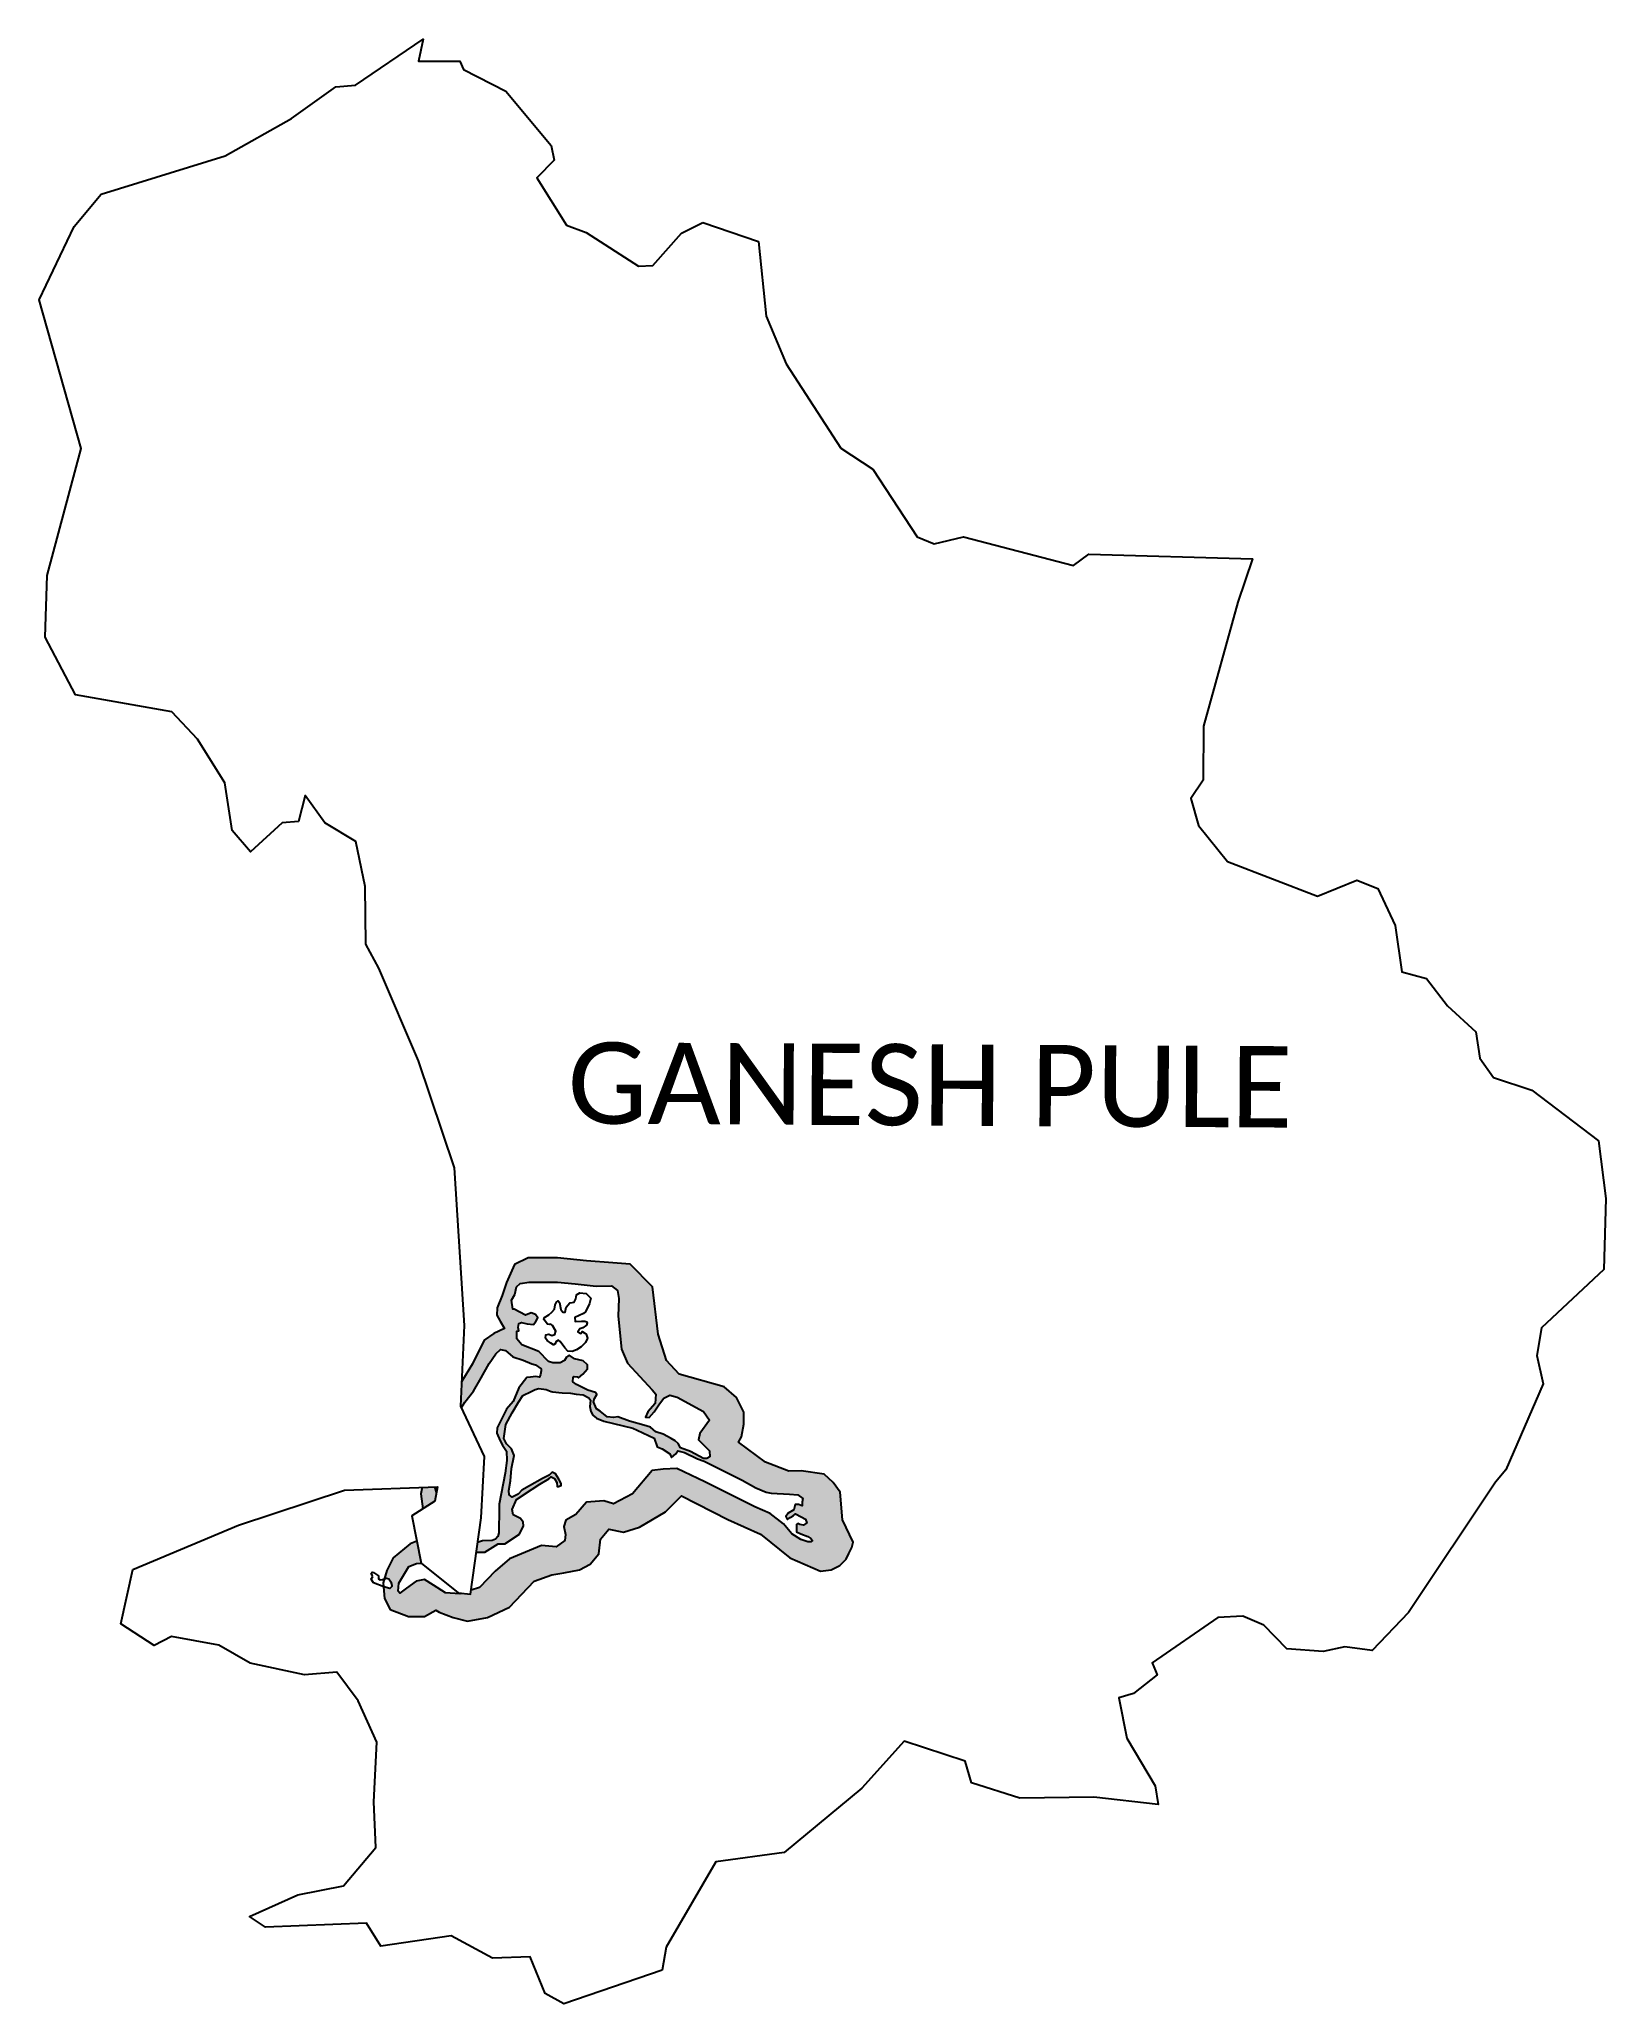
# Model space of a CAD drawing. Header units: metres. Extents: x 317582 to 320664, y 1863782 to 1867647.
import ezdxf

# ---------------------------------------------------------------- set-up
doc = ezdxf.new("R2010")
doc.units = ezdxf.units.M
for name, color, linetype in [('MANGROOVE BUFFER ZONE', 120, 'Continuous'), ('village', 3, 'Continuous'), ('VILLAGE NAME', 250, 'Continuous')]:
    doc.layers.add(name, color=color, linetype=linetype)
doc.styles.get("Standard").update_dxf_attribs({"font": 'simplex.shx'})

msp = doc.modelspace()

# ---------------------------------------------------------------- hatches: boundary and pattern name
at = {"layer": 'MANGROOVE BUFFER ZONE'}
h = msp.add_hatch(dxfattribs=at)
h.set_pattern_fill('GRASS', color=256, scale=18)
h.set_pattern_definition([(90, (0, 0), (-12.72792206, 12.72792206), [3.375, -22.08084413]), (45, (0, 0), (-12.72792206, 12.72792206), [3.375, -14.625]), (135, (0, 0), (-12.72792206, -12.72792206), [3.375, -14.625])])
h.paths.add_polyline_path([(318531.3, 1865078.7), (318521.7, 1865090), (318521.4, 1865105.5), (318525.8, 1865106.2), (318524.5, 1865112.4), (318525.5, 1865120.3), (318530.7, 1865122.4), (318542, 1865119.6), (318554.4, 1865118.6), (318558.9, 1865124.5), (318562.7, 1865131.7), (318558.2, 1865137.9), (318549.6, 1865141.3), (318538.9, 1865136.8), (318516.2, 1865148.5), (318513.7, 1865149), (318511.4, 1865166.2), (318517.7, 1865177.7), (318521.1, 1865192.5), (318528.5, 1865198.9), (318545.9, 1865201.6), (318601.7, 1865201.8), (318636.1, 1865198.2), (318677.9, 1865193.8), (318707.7, 1865194.3), (318719.8, 1865185.7), (318722.1, 1865169.5), (318720.7, 1865134.9), (318727.6, 1865070.3), (318739.1, 1865042.7), (318787.6, 1864990), (318794.8, 1864981.5), (318793.8, 1864963.1), (318779.5, 1864946.4), (318774.7, 1864936.3), (318782.1, 1864935.7), (318791.9, 1864947), (318802.3, 1864962.7), (318810.9, 1864973.3), (318822.8, 1864979.5), (318836.9, 1864975.6), (318889.2, 1864947.1), (318900.8, 1864930), (318882, 1864904.1), (318879.3, 1864891.8), (318900.4, 1864870), (318901.5, 1864858.4), (318895.3, 1864855), (318889.1, 1864854.7), (318863.6, 1864868.4), (318843.7, 1864875.8), (318838.8, 1864884.4), (318833.1, 1864889.9), (318825.4, 1864894.1), (318809.8, 1864902.5), (318794.9, 1864907.6), (318784.4, 1864916.6), (318771.6, 1864920.4), (318743.3, 1864928.6), (318720.4, 1864936.7), (318711.7, 1864935.5), (318699.3, 1864937.1), (318685.6, 1864948.2), (318678.6, 1864952.8), (318672.5, 1864966.1), (318674.4, 1864973.2), (318679.2, 1864980.9), (318676.1, 1864984.4), (318661.2, 1864989.2), (318639.2, 1865000.5), (318632.1, 1865005.7), (318632.5, 1865015.1), (318634.6, 1865016.5), (318640.3, 1865015.4), (318642.7, 1865013.6), (318651.7, 1865020.5), (318660.6, 1865031.6), (318660.4, 1865039.4), (318652.2, 1865046.9), (318634.8, 1865051.2), (318624.6, 1865058.1), (318619.3, 1865054.4), (318615.6, 1865047.8), (318606.6, 1865043.3), (318592.6, 1865043.3), (318583.7, 1865046), (318564.8, 1865065.2)], flags=16)
h.paths.add_polyline_path([(318581.4, 1865087), (318578.1, 1865091.9), (318578.8, 1865097.9), (318584.8, 1865099.5), (318590.2, 1865096.6), (318596.6, 1865099.1), (318598.4, 1865105.6), (318592, 1865116.4), (318588.7, 1865119), (318586.2, 1865118.5), (318581.8, 1865119), (318575.2, 1865127.8), (318574.5, 1865129.5), (318575.9, 1865132.3), (318584.9, 1865137.8), (318590.8, 1865142.7), (318596, 1865148.5), (318597.1, 1865157.4), (318599.9, 1865162.2), (318602.8, 1865164.8), (318605.4, 1865161.5), (318608, 1865148.3), (318612.2, 1865142.7), (318617, 1865143), (318618.5, 1865152.9), (318626.2, 1865161.2), (318626.4, 1865161), (318634.6, 1865162.3), (318637.6, 1865168.8), (318638.9, 1865176.8), (318645.9, 1865180.6), (318657.8, 1865179.2), (318663, 1865174), (318667.4, 1865170.6), (318664.7, 1865159.9), (318657, 1865143.4), (318652.5, 1865140), (318636, 1865132.4), (318636.7, 1865124.3), (318648.6, 1865125.3), (318655.1, 1865125), (318659.2, 1865123.5), (318660.3, 1865121.9), (318658.9, 1865117.1), (318651.5, 1865112.2), (318645.5, 1865109.7), (318641.9, 1865104.4), (318647.3, 1865100.8), (318650.5, 1865104.9), (318655.5, 1865101.7), (318657.9, 1865099.8), (318660.6, 1865091.9), (318656.6, 1865083.4), (318647.9, 1865074.6), (318639, 1865068.7), (318630.5, 1865065.4), (318622.1, 1865066.2), (318615.9, 1865072.9), (318606.7, 1865085), (318603.8, 1865087.4), (318598.4, 1865084.2), (318596.8, 1865080.5), (318593.5, 1865078.4), (318588.4, 1865082.1)], flags=0)
h.paths.add_polyline_path([(318365.8, 1864799.4), (318361.3, 1864799.3), (318360.8, 1864797.4), (318363.6, 1864788.8)])
h.paths.add_polyline_path([(318451.2, 1864737.9), (318444.5, 1864689.4), (318453.8, 1864692.6), (318473.3, 1864693.4), (318479.9, 1864696.4), (318484.4, 1864701.1), (318486.3, 1864708.4), (318486.4, 1864723.1), (318487, 1864742.4), (318486.7, 1864765.3), (318498.7, 1864825.9), (318502.2, 1864850.6), (318501.3, 1864869.2), (318493.4, 1864881), (318488.8, 1864889.3), (318482, 1864904.4), (318482.7, 1864914.9), (318501.2, 1864951.9), (318514.7, 1864966.8), (318525.6, 1864993.8), (318541.6, 1865014.2), (318548.8, 1865014.6), (318559, 1865016), (318566, 1865015.1), (318568.1, 1865020.4), (318569.7, 1865027.6), (318569.5, 1865031.6), (318558.1, 1865039.4), (318550.9, 1865041.3), (318534.4, 1865048.5), (318513.8, 1865054.7), (318499.4, 1865067.2), (318489.5, 1865069.6), (318480.2, 1865060.5), (318467, 1865042), (318451.7, 1865013.5), (318436.1, 1864987.2), (318419.2, 1864965.6), (318412.9, 1864955.1), (318457.7, 1864858.7)])
h.paths.add_polyline_path([(318337, 1864756), (318360, 1864770.6), (318365.8, 1864799.4), (318335.3, 1864798.3), (318332.7, 1864785.2)])
h.paths.add_polyline_path([(318333.1, 1864648.6), (318324.6, 1864692.5), (318311.7, 1864687.2), (318278, 1864659.7), (318266, 1864634.8), (318260.9, 1864617.9), (318265.5, 1864619.3), (318270.1, 1864617.8), (318273.6, 1864612.5), (318275.4, 1864604.8), (318276, 1864603.2), (318271.5, 1864598.9), (318259.3, 1864602.3), (318261.4, 1864579.3), (318272.1, 1864557.9), (318308.2, 1864544.2), (318339.9, 1864543.9), (318362.3, 1864556.3), (318368.5, 1864552.3), (318396.4, 1864542.3), (318424.3, 1864534.6), (318463.8, 1864542.2), (318507, 1864562.3), (318555.8, 1864613.8), (318590.4, 1864625.7), (318614, 1864630.1), (318645, 1864635.6), (318665.8, 1864646.9), (318682.7, 1864667.2), (318686.2, 1864696.4), (318702.9, 1864715.8), (318731.2, 1864709.9), (318762.7, 1864719.7), (318814, 1864749.6), (318845.6, 1864781.3), (318936.6, 1864734.8), (319000.8, 1864706.2), (319058.9, 1864659.6), (319119.1, 1864633), (319140.1, 1864635.9), (319157.2, 1864644.3), (319169.8, 1864656.7), (319174.8, 1864668.2), (319180.7, 1864680), (319183.4, 1864690), (319162.7, 1864734.3), (319157.8, 1864788.7), (319144.3, 1864807.9), (319126.3, 1864824.2), (319081.1, 1864830.6), (319056.8, 1864830.1), (319010.8, 1864847.8), (318957.7, 1864887.3), (318963.8, 1864897.6), (318968.1, 1864922.1), (318968, 1864945.8), (318953.7, 1864974.8), (318929.4, 1864996.1), (318840.7, 1865020.6), (318815.8, 1865047.4), (318800, 1865099.8), (318788.5, 1865192.5), (318744.5, 1865237), (318710.2, 1865239.8), (318658.9, 1865243.7), (318601.7, 1865250), (318543.9, 1865249.7), (318517.1, 1865236.4), (318501.1, 1865201.2), (318493.1, 1865175.6), (318483, 1865151.3), (318482.3, 1865136.8), (318488.7, 1865125), (318497.5, 1865110.8), (318476.5, 1865101.1), (318457.6, 1865088), (318434.6, 1865041), (318414, 1865007.8), (318411.7, 1864957.7), (318457.7, 1864858.7), (318451.2, 1864737.9), (318430.5, 1864587.8), (318406.5, 1864590.4)])
h.paths.add_polyline_path([(318441.9, 1864670.3), (318431.6, 1864595.7), (318448.1, 1864601), (318479.1, 1864633), (318506.9, 1864657.5), (318570.1, 1864683.4), (318599.2, 1864681.1), (318616.1, 1864693.3), (318617.3, 1864705.5), (318614.2, 1864720.8), (318618.1, 1864733.4), (318637.4, 1864744.4), (318658.7, 1864769), (318693, 1864771.7), (318711.9, 1864765.8), (318749.3, 1864785.5), (318787.9, 1864831.5), (318809.5, 1864833.9), (318836.7, 1864835), (318891.6, 1864809.1), (318990.2, 1864759.9), (319020.3, 1864746.4), (319046.3, 1864726.4), (319063, 1864706.7), (319080.1, 1864695.7), (319094, 1864690.6), (319100.2, 1864690.6), (319103.4, 1864693.4), (319100.3, 1864697.3), (319093.9, 1864701.5), (319080.7, 1864706.4), (319071.6, 1864710.6), (319072.2, 1864724.7), (319074.5, 1864727), (319078.7, 1864724.7), (319085.8, 1864723.6), (319091.9, 1864728.5), (319089.6, 1864735.4), (319081, 1864739.8), (319070.2, 1864745.9), (319065.4, 1864741.8), (319059.1, 1864738.7), (319054.6, 1864735.5), (319053.3, 1864735.2), (319050.9, 1864740.7), (319055.3, 1864747.1), (319066.5, 1864753.8), (319069.2, 1864764.1), (319076.1, 1864764.1), (319083.3, 1864761.8), (319083.3, 1864769.1), (319084.5, 1864776.2), (319074.6, 1864783.5), (319057.9, 1864784.4), (319022.3, 1864786.6), (319012.1, 1864788.7), (318992.1, 1864797.1), (318964.8, 1864811.9), (318921.8, 1864833.6), (318890.5, 1864849.6), (318877.3, 1864854.2), (318851.8, 1864866.8), (318838.1, 1864869.8), (318834.5, 1864864.2), (318826, 1864856.7), (318822.8, 1864864.1), (318807.5, 1864874), (318797.9, 1864878.1), (318791.9, 1864894.8), (318758.7, 1864910.4), (318749.6, 1864914.8), (318692.8, 1864928.3), (318678.5, 1864934.2), (318671.4, 1864939.8), (318667.3, 1864947.4), (318665.2, 1864957), (318666.8, 1864969.9), (318663.4, 1864974.1), (318652, 1864980.4), (318638.6, 1864981.7), (318626.9, 1864983.6), (318610.8, 1864983.8), (318591.8, 1864985.7), (318588.9, 1864986.9), (318579.5, 1864990.6), (318565, 1864992.9), (318557.8, 1864990.3), (318550.1, 1864987), (318533.7, 1864978.7), (318525.2, 1864965.8), (318512.3, 1864944.8), (318500.1, 1864922), (318495.9, 1864894.2), (318501.6, 1864883.4), (318511.1, 1864873.8), (318516.5, 1864860.5), (318511, 1864835), (318509, 1864810.6), (318505.8, 1864791.8), (318506.4, 1864783.1), (318512.6, 1864778.9), (318524.1, 1864784.7), (318531.5, 1864792.4), (318546.7, 1864801.2), (318572.3, 1864815.5), (318585.3, 1864822.1), (318591, 1864828.2), (318597.5, 1864824.9), (318600.9, 1864819.5), (318609, 1864805.8), (318609.1, 1864802), (318603.8, 1864799.7), (318601.1, 1864799.7), (318600.5, 1864807.8), (318595.6, 1864815.5), (318589.2, 1864819.1), (318584.5, 1864814.6), (318567.1, 1864804.6), (318551.6, 1864794.7), (318520.7, 1864774.5), (318512.5, 1864754.6), (318514.4, 1864744), (318529.1, 1864737), (318533.8, 1864729.9), (318534.9, 1864722.3), (318526.7, 1864705.8), (318497.9, 1864686.8), (318484.9, 1864687.1), (318458.8, 1864670.7)])
h.paths.add_polyline_path([(318333.1, 1864648.6), (318333, 1864649.1), (318323.9, 1864648.1), (318309.1, 1864642.1), (318289.4, 1864609.5), (318287.9, 1864593.6), (318291.2, 1864590.2), (318304.3, 1864599.7), (318323.7, 1864613.6), (318339.9, 1864616.7), (318357.7, 1864605.3), (318381.4, 1864590.3), (318409.8, 1864588.7), (318413, 1864589.7), (318406.5, 1864590.4)])

# ---------------------------------------------------------------- linework, layer by layer
at = {"color": 3, "flags": 128}
msp.add_lwpolyline([(318887.7, 1867286.6), (318997, 1867249.2)], dxfattribs=at)
at = {"layer": 'MANGROOVE BUFFER ZONE', "flags": 128}
for points in [[(318324.6, 1864692.5), (318311.7, 1864687.2), (318278, 1864659.7), (318266, 1864634.8), (318258.6, 1864610.2), (318261.4, 1864579.3), (318272.1, 1864557.9), (318308.2, 1864544.2), (318339.9, 1864543.9), (318362.3, 1864556.3), (318368.5, 1864552.3), (318396.4, 1864542.3), (318424.3, 1864534.6), (318463.8, 1864542.2), (318507, 1864562.3), (318555.8, 1864613.8), (318590.4, 1864625.7), (318614, 1864630.1), (318645, 1864635.6), (318665.8, 1864646.9), (318682.7, 1864667.2), (318686.2, 1864696.4), (318702.9, 1864715.8), (318731.2, 1864709.9), (318762.7, 1864719.7), (318814, 1864749.6), (318845.6, 1864781.3), (318936.6, 1864734.8), (319000.8, 1864706.2), (319058.9, 1864659.6), (319119.1, 1864633), (319140.1, 1864635.9), (319157.2, 1864644.3), (319169.8, 1864656.7), (319174.8, 1864668.2), (319180.7, 1864680), (319183.4, 1864690), (319162.7, 1864734.3), (319157.8, 1864788.7), (319144.3, 1864807.9), (319126.3, 1864824.2), (319081.1, 1864830.6), (319056.8, 1864830.1), (319010.8, 1864847.8), (318957.7, 1864887.3), (318963.8, 1864897.6), (318968.1, 1864922.1), (318968, 1864945.8), (318953.7, 1864974.8), (318929.4, 1864996.1), (318840.7, 1865020.6), (318815.8, 1865047.4), (318800, 1865099.8), (318788.5, 1865192.5), (318744.5, 1865237), (318710.2, 1865239.8), (318658.9, 1865243.7), (318601.7, 1865250), (318543.9, 1865249.7), (318517.1, 1865236.4), (318501.1, 1865201.2), (318493.1, 1865175.6), (318483, 1865151.3), (318482.3, 1865136.8), (318488.7, 1865125), (318497.5, 1865110.8), (318476.5, 1865101.1), (318457.6, 1865088), (318434.6, 1865041), (318412.7, 1865005.7)], [(318412.9, 1864955.1), (318419.2, 1864965.6), (318436.1, 1864987.2), (318451.7, 1865013.5), (318467, 1865042), (318480.2, 1865060.5), (318489.5, 1865069.6), (318499.4, 1865067.2), (318513.8, 1865054.7), (318534.4, 1865048.5), (318550.9, 1865041.3), (318558.1, 1865039.4), (318569.5, 1865031.6), (318569.7, 1865027.6), (318568.1, 1865020.4), (318566, 1865015.1), (318559, 1865016), (318548.8, 1865014.6), (318541.6, 1865014.2), (318525.6, 1864993.8), (318514.7, 1864966.8), (318501.2, 1864951.9), (318482.7, 1864914.9), (318482, 1864904.4), (318488.8, 1864889.3), (318493.4, 1864881), (318501.3, 1864869.2), (318502.2, 1864850.6), (318498.7, 1864825.9), (318486.7, 1864765.3), (318487, 1864742.4), (318486.4, 1864723.1), (318486.3, 1864708.4), (318484.4, 1864701.1), (318479.9, 1864696.4), (318473.3, 1864693.4), (318453.8, 1864692.6), (318444.5, 1864689.4)], [(318441.9, 1864670.3), (318458.8, 1864670.7), (318484.9, 1864687.1), (318497.9, 1864686.8), (318526.7, 1864705.8), (318534.9, 1864722.3), (318533.8, 1864729.9), (318529.1, 1864737), (318514.4, 1864744), (318512.5, 1864754.6), (318520.7, 1864774.5), (318551.6, 1864794.7), (318567.1, 1864804.6), (318584.5, 1864814.6), (318589.2, 1864819.1), (318595.6, 1864815.5), (318600.5, 1864807.8), (318601.1, 1864799.7), (318603.8, 1864799.7), (318609.1, 1864802), (318609, 1864805.8), (318604.9, 1864812.7), (318600.9, 1864819.5), (318597.5, 1864824.9), (318591, 1864828.2), (318585.3, 1864822.1), (318572.3, 1864815.5), (318546.7, 1864801.2), (318531.5, 1864792.4), (318524.1, 1864784.7), (318512.6, 1864778.9), (318506.4, 1864783.1), (318505.8, 1864791.8), (318509, 1864810.6), (318511, 1864835), (318516.5, 1864860.5), (318511.1, 1864873.8), (318501.6, 1864883.4), (318495.9, 1864894.2), (318500.1, 1864922), (318512.3, 1864944.8), (318525.2, 1864965.8), (318533.7, 1864978.7), (318550.1, 1864987), (318557.8, 1864990.3), (318565, 1864992.9), (318579.5, 1864990.6), (318588.9, 1864986.9), (318591.8, 1864985.7), (318610.8, 1864983.8), (318626.9, 1864983.6), (318638.6, 1864981.7), (318652, 1864980.4), (318663.4, 1864974.1), (318666.8, 1864969.9), (318665.2, 1864957), (318667.3, 1864947.4), (318671.4, 1864939.8), (318678.5, 1864934.2), (318692.8, 1864928.3), (318749.6, 1864914.8), (318758.7, 1864910.4), (318791.9, 1864894.8), (318797.9, 1864878.1), (318807.5, 1864874), (318822.8, 1864864.1), (318826, 1864856.7), (318834.5, 1864864.2), (318838.1, 1864869.8), (318851.8, 1864866.8), (318877.3, 1864854.2), (318890.5, 1864849.6), (318921.8, 1864833.6), (318964.8, 1864811.9), (318992.1, 1864797.1), (319012.1, 1864788.7), (319022.3, 1864786.6), (319057.9, 1864784.4), (319074.6, 1864783.5), (319084.5, 1864776.2), (319083.3, 1864769.1), (319083.3, 1864761.8), (319076.1, 1864764.1), (319069.2, 1864764.1), (319066.5, 1864753.8), (319055.3, 1864747.1), (319050.9, 1864740.7), (319053.3, 1864735.2), (319054.6, 1864735.5), (319059.1, 1864738.7), (319065.4, 1864741.8), (319070.2, 1864745.9), (319081, 1864739.8), (319089.6, 1864735.4), (319091.9, 1864728.5), (319085.8, 1864723.6), (319078.7, 1864724.7), (319074.5, 1864727), (319072.2, 1864724.7), (319071.6, 1864710.6), (319080.7, 1864706.4), (319093.9, 1864701.5), (319100.3, 1864697.3), (319103.4, 1864693.4), (319100.2, 1864690.6), (319094, 1864690.6), (319080.1, 1864695.7), (319063, 1864706.7), (319046.3, 1864726.4), (319020.3, 1864746.4), (318990.2, 1864759.9), (318891.6, 1864809.1), (318836.7, 1864835), (318809.5, 1864833.9), (318787.9, 1864831.5), (318749.3, 1864785.5), (318711.9, 1864765.8), (318693, 1864771.7), (318658.7, 1864769), (318637.4, 1864744.4), (318618.1, 1864733.4), (318614.2, 1864720.8), (318617.3, 1864705.5), (318616.1, 1864693.3), (318599.2, 1864681.1), (318570.1, 1864683.4), (318506.9, 1864657.5), (318479.1, 1864633), (318448.1, 1864601), (318431.6, 1864595.7)], [(318335.3, 1864798.3), (318332.7, 1864785.2), (318337, 1864756)], [(318363.6, 1864788.8), (318360.8, 1864797.4), (318361.3, 1864799.3)], [(318413, 1864589.7), (318409.8, 1864588.7), (318381.4, 1864590.3), (318357.7, 1864605.3), (318339.9, 1864616.7), (318323.7, 1864613.6), (318304.3, 1864599.7), (318291.2, 1864590.2), (318287.9, 1864593.6), (318289.4, 1864609.5), (318309.1, 1864642.1), (318323.9, 1864648.1), (318333, 1864649.1)]]:
    msp.add_lwpolyline(points, dxfattribs=at)
for points in [[(318901.5, 1864858.4), (318895.3, 1864855), (318889.1, 1864854.7), (318863.6, 1864868.4), (318843.7, 1864875.8), (318838.8, 1864884.4), (318833.1, 1864889.9), (318825.4, 1864894.1), (318809.8, 1864902.5), (318794.9, 1864907.6), (318784.4, 1864916.6), (318771.6, 1864920.4), (318743.3, 1864928.6), (318720.4, 1864936.7), (318711.7, 1864935.5), (318699.3, 1864937.1), (318685.6, 1864948.2), (318678.6, 1864952.8), (318672.5, 1864966.1), (318674.4, 1864973.2), (318679.2, 1864980.9), (318676.1, 1864984.4), (318661.2, 1864989.2), (318639.2, 1865000.5), (318632.1, 1865005.7), (318632.5, 1865015.1), (318634.6, 1865016.5), (318640.3, 1865015.4), (318642.7, 1865013.6), (318651.7, 1865020.5), (318660.6, 1865031.6), (318660.4, 1865039.4), (318652.2, 1865046.9), (318634.8, 1865051.2), (318624.6, 1865058.1), (318619.3, 1865054.4), (318615.6, 1865047.8), (318606.6, 1865043.3), (318592.6, 1865043.3), (318583.7, 1865046), (318564.8, 1865065.2), (318531.3, 1865078.7), (318521.7, 1865090), (318521.4, 1865105.5), (318525.8, 1865106.2), (318524.5, 1865112.4), (318525.5, 1865120.3), (318530.7, 1865122.4), (318542, 1865119.6), (318554.4, 1865118.6), (318558.9, 1865124.5), (318562.7, 1865131.7), (318558.2, 1865137.9), (318549.6, 1865141.3), (318538.9, 1865136.8), (318516.2, 1865148.5), (318513.7, 1865149), (318511.4, 1865166.2), (318517.7, 1865177.7), (318521.1, 1865192.5), (318528.5, 1865198.9), (318545.9, 1865201.6), (318601.7, 1865201.8), (318636.1, 1865198.2), (318677.9, 1865193.8), (318707.7, 1865194.3), (318719.8, 1865185.7), (318722.1, 1865169.5), (318720.7, 1865134.9), (318727.6, 1865070.3), (318739.1, 1865042.7), (318787.6, 1864990), (318794.8, 1864981.5), (318793.8, 1864963.1), (318779.5, 1864946.4), (318774.7, 1864936.3), (318782.1, 1864935.7), (318791.9, 1864947), (318802.3, 1864962.7), (318810.9, 1864973.3), (318822.8, 1864979.5), (318836.9, 1864975.6), (318889.2, 1864947.1), (318900.8, 1864930), (318882, 1864904.1), (318879.3, 1864891.8), (318900.4, 1864870)], [(318656.6, 1865083.4), (318647.9, 1865074.6), (318639, 1865068.7), (318630.5, 1865065.4), (318622.1, 1865066.2), (318615.9, 1865072.9), (318606.7, 1865085), (318603.8, 1865087.4), (318598.4, 1865084.2), (318596.8, 1865080.5), (318593.5, 1865078.4), (318588.4, 1865082.1), (318581.4, 1865087), (318578.1, 1865091.9), (318578.8, 1865097.9), (318584.8, 1865099.5), (318590.2, 1865096.6), (318596.6, 1865099.1), (318598.4, 1865105.6), (318592, 1865116.4), (318588.7, 1865119), (318586.2, 1865118.5), (318581.8, 1865119), (318575.2, 1865127.8), (318574.5, 1865129.5), (318575.9, 1865132.3), (318584.9, 1865137.8), (318590.8, 1865142.7), (318596, 1865148.5), (318597.1, 1865157.4), (318599.9, 1865162.2), (318602.8, 1865164.8), (318605.4, 1865161.5), (318608, 1865148.3), (318612.2, 1865142.7), (318617, 1865143), (318618.5, 1865152.9), (318626.2, 1865161.2), (318626.4, 1865161), (318634.6, 1865162.3), (318637.6, 1865168.8), (318638.9, 1865176.8), (318645.9, 1865180.6), (318657.8, 1865179.2), (318663, 1865174), (318667.4, 1865170.6), (318664.7, 1865159.9), (318657, 1865143.4), (318652.5, 1865140), (318636, 1865132.4), (318636.7, 1865124.3), (318648.6, 1865125.3), (318655.1, 1865125), (318659.2, 1865123.5), (318660.3, 1865121.9), (318658.9, 1865117.1), (318651.5, 1865112.2), (318645.5, 1865109.7), (318641.9, 1865104.4), (318647.3, 1865100.8), (318650.5, 1865104.9), (318655.5, 1865101.7), (318657.9, 1865099.8), (318660.6, 1865091.9)]]:
    msp.add_lwpolyline(points, close=True, dxfattribs=at)
at = {"layer": 'MANGROOVE BUFFER ZONE'}
for points in [[(318238, 1864622.8), (318237.2, 1864625.1), (318235.1, 1864628.4), (318236.9, 1864631), (318239.9, 1864630.5), (318249.2, 1864624.2), (318249.2, 1864618.3), (318253, 1864616.4), (318257.4, 1864616.8), (318265.5, 1864619.3), (318270.1, 1864617.8), (318273.6, 1864612.5), (318275.4, 1864604.9)], [(318275.4, 1864604.9), (318276, 1864603.2), (318271.5, 1864598.9), (318260, 1864602.1), (318239.9, 1864610.5), (318235.1, 1864617.4), (318238, 1864622.8)]]:
    msp.add_lwpolyline(points, dxfattribs=at)
at = {"layer": 'village', "color": 3}
for points in [[(319862.5, 1866100.4, 0), (319919.7, 1866029.2, 0), (320096.9, 1865961.3, 0), (320174.6, 1865993, 0), (320215.8, 1865976.5, 0), (320249.5, 1865903.3, 0), (320262.9, 1865812.7, 0), (320311.2, 1865799.6, 0), (320352.7, 1865745.6, 0), (320408.5, 1865694.5, 0), (320416.4, 1865642.5, 0), (320443.2, 1865604.6, 0), (320518.4, 1865579.6, 0), (320650.1, 1865479.7, 0), (320664, 1865366.7, 0), (320660, 1865226.4, 0), (320537.9, 1865112.1, 0), (320528.8, 1865057.8, 0), (320540.9, 1865001.8, 0), (320467.8, 1864832.5, 0), (320447, 1864808.5, 0), (320276, 1864551.9, 0), (320204.4, 1864476.8, 0), (320150.8, 1864484.6, 0), (320108.1, 1864475.2, 0), (320036.8, 1864480.3, 0), (319991.3, 1864527.1, 0), (319950.3, 1864544.8, 0), (319900.8, 1864541.7, 0), (319771.5, 1864453.1, 0), (319781.3, 1864429.2, 0), (319734.8, 1864392.6, 0), (319706.1, 1864384.2, 0), (319721.5, 1864304.6, 0), (319777.3, 1864211, 0), (319783.6, 1864174.4, 0), (319656.8, 1864188.2, 0), (319511, 1864186.8, 0), (319416, 1864216.7, 0), (319403.6, 1864259.5, 0), (319283.8, 1864298.6, 0), (319200.4, 1864206.4, 0), (319047.6, 1864079.4, 0), (318913.4, 1864061.3, 0), (318815.5, 1863893.6, 0), (318807.9, 1863848, 0), (318613.8, 1863782.1, 0), (318577.7, 1863802.3, 0), (318547.6, 1863874.4, 0), (318473.9, 1863872, 0), (318392.7, 1863915.7, 0), (318254.3, 1863895.5, 0), (318226.1, 1863940.9, 0), (318027, 1863932.8, 0), (317995.5, 1863953.4, 0), (318091, 1863996.6, 0), (318180.8, 1864013.9, 0), (318244.4, 1864089.5, 0), (318240.3, 1864179.1, 0), (318246.3, 1864297, 0), (318209.4, 1864378.2, 0), (318167.8, 1864434.6, 0), (318103.8, 1864429.1, 0), (317996.7, 1864452.4, 0), (317935.2, 1864487.3, 0), (317842.4, 1864504.9, 0), (317808, 1864487.1, 0), (317742.7, 1864529.6, 0), (317766, 1864636.5, 0), (317974.2, 1864723.8, 0), (318182.3, 1864792.7, 0), (318365.8, 1864799.4, 0), (318360, 1864770.6, 0), (318315, 1864742.1, 0), (318333.1, 1864648.6, 0), (318406.5, 1864590.4, 0), (318430.5, 1864587.8, 0), (318451.2, 1864737.9, 0), (318457.7, 1864858.7, 0), (318411.7, 1864957.7, 0), (318418.9, 1865116.4, 0), (318398.9, 1865426.6, 0), (318328.2, 1865637.4, 0), (318250.1, 1865819.8, 0), (318224.5, 1865866.7, 0), (318223.3, 1865980, 0), (318204.8, 1866068.9, 0), (318144.1, 1866105.6, 0), (318105.3, 1866159.2, 0), (318092, 1866108.2, 0), (318059.8, 1866105.8, 0), (317997.9, 1866048.2, 0), (317961.7, 1866090.7, 0), (317946.9, 1866184.6, 0), (317893.5, 1866270.1, 0), (317842.8, 1866323.7, 0), (317653.6, 1866357.2, 0), (317593.7, 1866471.2, 0), (317597.4, 1866592.3, 0), (317664.7, 1866842.2, 0), (317582.1, 1867134.5, 0), (317650.6, 1867279.2, 0), (317704, 1867342.4, 0), (317947.5, 1867417.7, 0), (318078.5, 1867491.3, 0), (318165.4, 1867554, 0), (318204, 1867557.1, 0), (318337.5, 1867647.3, 0), (318328.1, 1867604.2, 0), (318409.6, 1867604.4, 0), (318416.9, 1867587.7, 0), (318499.7, 1867545.3, 0), (318588.9, 1867438.2, 0), (318595.3, 1867409.2, 0), (318561.2, 1867374.4, 0), (318619.2, 1867281.8, 0), (318658.1, 1867267.2, 0), (318761.2, 1867200.9, 0), (318789, 1867202.3, 0), (318845.4, 1867265.8, 0), (318887.7, 1867286.6, 0)], [(318997, 1867249.2, 0), (319011.9, 1867102.2, 0), (319051.8, 1867008.5, 0), (319159.1, 1866842.5, 0), (319222, 1866801.2, 0), (319309.6, 1866668.5, 0), (319342.7, 1866654.4, 0), (319400.5, 1866668.3, 0), (319616.6, 1866612.2, 0), (319647.3, 1866633.9, 0), (319969.2, 1866625.1, 0), (319940.1, 1866539.5, 0), (319872.6, 1866296, 0), (319871.7, 1866189.5, 0), (319847.5, 1866153.3, 0), (319862.5, 1866100.4, 0)]]:
    msp.add_polyline3d(points, dxfattribs=at)

# ---------------------------------------------------------------- texts
at = {"layer": 'VILLAGE NAME', "insert": (318622.1, 1865674), "char_height": 160.021, "attachment_point": 1, "rotation": 359.6762}
msp.add_mtext_dynamic_manual_height_columns('{\\fCalibri|b0|i0|c0|p34;GANESH PULE}', width=2105.72, gutter_width=800.1, heights=[0], dxfattribs=at)

doc.saveas('drawing.dxf')
